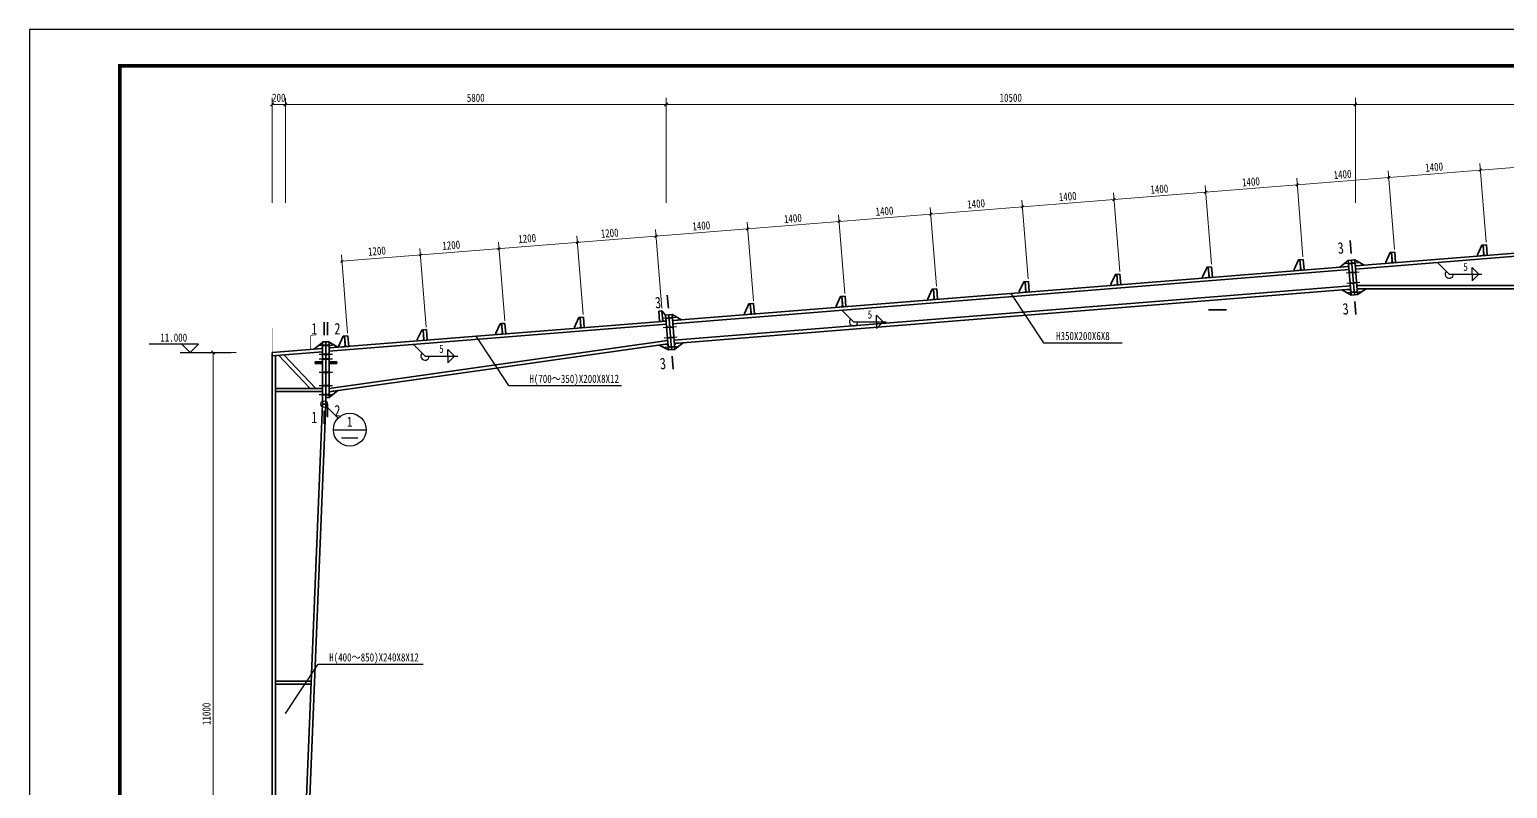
# Model space of a CAD drawing. Extents: x 32461 to 372567, y -698896 to 182569.
# Drawn here: x 205952 to 250979, y -611015 to -587915 of the extents above; entities that cross this region are included whole.
import ezdxf
from ezdxf.enums import TextEntityAlignment as Align

# ---------------------------------------------------------------- set-up
doc = ezdxf.new("R2010")
doc.units = 0
doc.header["$LTSCALE"] = 1000
doc.header["$MEASUREMENT"] = 0
doc.layers.add('PUB_TITLE', color=4, linetype='CONTINUOUS')
doc.layers.add('REIN', color=1, linetype='CONTINUOUS')
for name, color, linetype, lineweight in [('墙线__粗线', 7, 'CONTINUOUS', 25), ('字符串标注', 9, 'CONTINUOUS', 25), ('尺寸标注', 2, 'CONTINUOUS', 35), ('层10', 7, 'CONTINUOUS', 35), ('层114', 2, 'CONTINUOUS', 25), ('层14', 2, 'CONTINUOUS', 35), ('柱子', 3, 'CONTINUOUS', 35), ('楼层标高', 9, 'CONTINUOUS', 25), ('焊缝标注', 9, 'CONTINUOUS', 25), ('索引符号标注', 9, 'CONTINUOUS', 25)]:
    doc.layers.add(name, color=color, linetype=linetype, lineweight=lineweight)
doc.styles.add('宋体', font='')
doc.styles.get('宋体').set_extended_font_data('SimSun')

# ---------------------------------------------------------------- blocks, each defined once
blk = doc.blocks.new('BuiltIn_2')
at = {"layer": '层14'}
for p, q in [((-250.78, 510.38, 2), (-236.44, 510.38, 2)), ((-250.78, 509.38, 2), (-250.78, 510.38, 2)), ((-236.44, 509.38, 2), (-250.78, 509.38, 2)), ((-236.44, 510.38, 2), (-236.44, 509.38, 2))]:
    blk.add_line(p, q, dxfattribs=at)
blk = doc.blocks.new('BuiltIn_3')
at = {"layer": '层14'}
for p, q in [((-234.44, 523.07, 2), (-234.44, 524.47, 2)), ((-234.44, 524.47, 2), (-231.75, 522.89, 2)), ((-234.04, 522.7, 2), (-234.44, 523.07, 2)), ((-231.75, 522.89, 2), (-234.04, 522.7, 2))]:
    blk.add_line(p, q, dxfattribs=at)
blk = doc.blocks.new('BuiltIn_4')
at = {"layer": '层14'}
for p, q in [((-239.13, 522.3, 2), (-236.44, 524.31, 2)), ((-236.84, 522.48, 2), (-239.13, 522.3, 2)), ((-236.44, 522.91, 2), (-236.84, 522.48, 2)), ((-236.44, 524.31, 2), (-236.44, 522.91, 2))]:
    blk.add_line(p, q, dxfattribs=at)
blk = doc.blocks.new('BuiltIn_5')
at = {"layer": '层14'}
for p, q in [((-231.76, 509.75, 2), (-234.44, 507.57, 2)), ((-234.44, 508.97, 2), (-234.04, 509.43, 2)), ((-234.44, 507.57, 2), (-234.44, 508.97, 2)), ((-234.04, 509.43, 2), (-231.76, 509.75, 2))]:
    blk.add_line(p, q, dxfattribs=at)
blk = doc.blocks.new('BuiltIn_6')
at = {"layer": '层14'}
for p, q in [((-234.44, 518.47, 2), (-232.14, 518.47, 2)), ((-234.44, 517.97, 2), (-234.44, 518.47, 2)), ((-232.14, 517.97, 2), (-234.44, 517.97, 2)), ((-232.14, 518.47, 2), (-232.14, 517.97, 2))]:
    blk.add_line(p, q, dxfattribs=at)
blk = doc.blocks.new('BuiltIn_7')
at = {"layer": '层14'}
for p, q in [((-236.44, 518.47, 2), (-238.74, 518.47, 2)), ((-238.74, 518.47, 2), (-238.74, 517.97, 2)), ((-238.74, 517.97, 2), (-236.44, 517.97, 2)), ((-236.44, 517.97, 2), (-236.44, 518.47, 2))]:
    blk.add_line(p, q, dxfattribs=at)
blk = doc.blocks.new('BuiltIn_15')
at = {"layer": '层14'}
for p, q in [((-133.9, 523.53, 2), (-131.62, 523.85, 2)), ((-131.08, 522.11, 2), (-133.9, 523.53, 2)), ((-131.62, 523.85, 2), (-131.19, 523.51, 2)), ((-131.19, 523.51, 2), (-131.08, 522.11, 2))]:
    blk.add_line(p, q, dxfattribs=at)
blk = doc.blocks.new('BuiltIn_16')
at = {"layer": '层14'}
for p, q in [((-129.82, 531.44, 2), (-129.93, 532.84, 2)), ((-129.93, 532.84, 2), (-127.1, 531.26, 2)), ((-129.39, 531.08, 2), (-129.82, 531.44, 2)), ((-127.1, 531.26, 2), (-129.39, 531.08, 2))]:
    blk.add_line(p, q, dxfattribs=at)
blk = doc.blocks.new('BuiltIn_17')
at = {"layer": '层14'}
for p, q in [((-129.2, 523.67, 2), (-128.83, 524.1, 2)), ((-129.09, 522.27, 2), (-129.2, 523.67, 2)), ((-126.54, 524.28, 2), (-129.09, 522.27, 2)), ((-128.83, 524.1, 2), (-126.54, 524.28, 2))]:
    blk.add_line(p, q, dxfattribs=at)
blk = doc.blocks.new('BuiltIn_22')
at = {"layer": '层14'}
for p, q in [((73.53, 547.31, 2), (76.08, 549.32, 2)), ((75.83, 547.49, 2), (73.53, 547.31, 2)), ((76.19, 547.92, 2), (75.83, 547.49, 2)), ((76.08, 549.32, 2), (76.19, 547.92, 2))]:
    blk.add_line(p, q, dxfattribs=at)
blk = doc.blocks.new('BuiltIn_23')
at = {"layer": '层14'}
for p, q in [((74.09, 540.33, 2), (76.38, 540.51, 2)), ((76.93, 538.75, 2), (74.09, 540.33, 2)), ((76.38, 540.51, 2), (76.81, 540.15, 2)), ((76.81, 540.15, 2), (76.93, 538.75, 2))]:
    blk.add_line(p, q, dxfattribs=at)
blk = doc.blocks.new('BuiltIn_24')
at = {"layer": '层14'}
for p, q in [((78.19, 548.08, 2), (78.07, 549.48, 2)), ((78.07, 549.48, 2), (80.91, 547.9, 2)), ((78.62, 547.72, 2), (78.19, 548.08, 2)), ((80.91, 547.9, 2), (78.62, 547.72, 2))]:
    blk.add_line(p, q, dxfattribs=at)
blk = doc.blocks.new('BuiltIn_25')
at = {"layer": '层14'}
for p, q in [((78.81, 540.31, 2), (79.18, 540.71, 2)), ((81.48, 540.71, 2), (78.92, 538.91, 2)), ((79.18, 540.71, 2), (81.48, 540.71, 2)), ((78.92, 538.91, 2), (78.81, 540.31, 2))]:
    blk.add_line(p, q, dxfattribs=at)
blk = doc.blocks.new('BuiltIn_37')
at = {"layer": '层114', "color": 2, "linetype": 'Continuous', "lineweight": 25}
blk.add_line((-237.44, 523.57, 2), (-233.44, 523.57, 2), dxfattribs=at)
at = {"layer": '层114', "color": 1, "linetype": 'Continuous', "lineweight": 40}
blk.add_line((-236.44, 523.57, 2), (-234.44, 523.57, 2), dxfattribs=at)
blk = doc.blocks.new('BuiltIn_38')
at = {"layer": '层114', "color": 2, "linetype": 'Continuous', "lineweight": 25}
blk.add_line((-237.44, 520.77, 2), (-233.44, 520.77, 2), dxfattribs=at)
at = {"layer": '层114', "color": 1, "linetype": 'Continuous', "lineweight": 40}
blk.add_line((-236.44, 520.77, 2), (-234.44, 520.77, 2), dxfattribs=at)
blk = doc.blocks.new('BuiltIn_39')
at = {"layer": '层114', "color": 2, "linetype": 'Continuous', "lineweight": 25}
blk.add_line((-237.44, 519.37, 2), (-233.44, 519.37, 2), dxfattribs=at)
at = {"layer": '层114', "color": 1, "linetype": 'Continuous', "lineweight": 40}
blk.add_line((-236.44, 519.37, 2), (-234.44, 519.37, 2), dxfattribs=at)
blk = doc.blocks.new('BuiltIn_40')
at = {"layer": '层114', "color": 2, "linetype": 'Continuous', "lineweight": 25}
blk.add_line((-237.44, 508.47, 2), (-233.44, 508.47, 2), dxfattribs=at)
at = {"layer": '层114', "color": 1, "linetype": 'Continuous', "lineweight": 40}
blk.add_line((-236.44, 508.47, 2), (-234.44, 508.47, 2), dxfattribs=at)
blk = doc.blocks.new('BuiltIn_41')
at = {"layer": '层114', "color": 2, "linetype": 'Continuous', "lineweight": 25}
blk.add_line((-237.44, 511.28, 2), (-233.44, 511.28, 2), dxfattribs=at)
at = {"layer": '层114', "color": 1, "linetype": 'Continuous', "lineweight": 40}
blk.add_line((-236.44, 511.28, 2), (-234.44, 511.28, 2), dxfattribs=at)
blk = doc.blocks.new('BuiltIn_42')
at = {"layer": '层114', "color": 2, "linetype": 'Continuous', "lineweight": 25}
blk.add_line((-237.44, 515.33, 2), (-233.44, 515.33, 2), dxfattribs=at)
at = {"layer": '层114', "color": 1, "linetype": 'Continuous', "lineweight": 40}
blk.add_line((-236.44, 515.33, 2), (-234.44, 515.33, 2), dxfattribs=at)
blk = doc.blocks.new('BuiltIn_49')
at = {"layer": '层114', "color": 2, "linetype": 'Continuous', "lineweight": 25}
blk.add_line((-132.85, 531.7, 2), (-128.86, 532.02, 2), dxfattribs=at)
at = {"layer": '层114', "color": 1, "linetype": 'Continuous', "lineweight": 40}
blk.add_line((-131.85, 531.78, 2), (-129.86, 531.94, 2), dxfattribs=at)
blk = doc.blocks.new('BuiltIn_50')
at = {"layer": '层114', "color": 2, "linetype": 'Continuous', "lineweight": 25}
blk.add_line((-132.63, 528.91, 2), (-128.64, 529.23, 2), dxfattribs=at)
at = {"layer": '层114', "color": 1, "linetype": 'Continuous', "lineweight": 40}
blk.add_line((-131.63, 528.99, 2), (-129.64, 529.15, 2), dxfattribs=at)
blk = doc.blocks.new('BuiltIn_51')
at = {"layer": '层114', "color": 2, "linetype": 'Continuous', "lineweight": 25}
blk.add_line((-132.15, 522.93, 2), (-128.16, 523.25, 2), dxfattribs=at)
at = {"layer": '层114', "color": 1, "linetype": 'Continuous', "lineweight": 40}
blk.add_line((-131.15, 523.01, 2), (-129.16, 523.17, 2), dxfattribs=at)
blk = doc.blocks.new('BuiltIn_52')
at = {"layer": '层114', "color": 2, "linetype": 'Continuous', "lineweight": 25}
blk.add_line((-132.37, 525.72, 2), (-128.38, 526.04, 2), dxfattribs=at)
at = {"layer": '层114', "color": 1, "linetype": 'Continuous', "lineweight": 40}
blk.add_line((-131.38, 525.8, 2), (-129.38, 525.96, 2), dxfattribs=at)
blk = doc.blocks.new('BuiltIn_57')
at = {"layer": '层114', "color": 2, "linetype": 'Continuous', "lineweight": 25}
blk.add_line((75.16, 548.34, 2), (79.14, 548.66, 2), dxfattribs=at)
at = {"layer": '层114', "color": 1, "linetype": 'Continuous', "lineweight": 40}
blk.add_line((76.15, 548.42, 2), (78.15, 548.58, 2), dxfattribs=at)
blk = doc.blocks.new('BuiltIn_58')
at = {"layer": '层114', "color": 2, "linetype": 'Continuous', "lineweight": 25}
blk.add_line((75.38, 545.55, 2), (79.37, 545.87, 2), dxfattribs=at)
at = {"layer": '层114', "color": 1, "linetype": 'Continuous', "lineweight": 40}
blk.add_line((76.38, 545.63, 2), (78.37, 545.79, 2), dxfattribs=at)
blk = doc.blocks.new('BuiltIn_59')
at = {"layer": '层114', "color": 2, "linetype": 'Continuous', "lineweight": 25}
blk.add_line((75.86, 539.57, 2), (79.85, 539.89, 2), dxfattribs=at)
at = {"layer": '层114', "color": 1, "linetype": 'Continuous', "lineweight": 40}
blk.add_line((76.85, 539.65, 2), (78.85, 539.81, 2), dxfattribs=at)
blk = doc.blocks.new('BuiltIn_60')
at = {"layer": '层114', "color": 2, "linetype": 'Continuous', "lineweight": 25}
blk.add_line((75.63, 542.36, 2), (79.62, 542.68, 2), dxfattribs=at)
at = {"layer": '层114', "color": 1, "linetype": 'Continuous', "lineweight": 40}
blk.add_line((76.63, 542.44, 2), (78.62, 542.6, 2), dxfattribs=at)

msp = doc.modelspace()

# ---------------------------------------------------------------- hatches: boundary and pattern name
at = {"layer": '焊缝标注'}
for points in [[(248851.3, -595006.2), (248911.2, -595087.7), (248932.4, -595066.6), (248851.3, -595006.2)], [(230703, -596458.1), (230762.8, -596539.6), (230784.1, -596518.4), (230703, -596458.1)], [(217648.1, -597502.5), (217708, -597584), (217729.3, -597562.8), (217648.1, -597502.5)]]:
    msp.add_hatch(color=256, dxfattribs=at).paths.add_polyline_path(points)

# ---------------------------------------------------------------- linework, layer by layer
at = {"layer": 'PUB_TITLE'}
msp.add_lwpolyline([(205952.2, -634115.1), (320462.2, -634115.1), (320462.2, -587915.1), (205952.2, -587915.1)], close=True, dxfattribs=at)
at = {"layer": 'PUB_TITLE', "const_width": 110}
msp.add_lwpolyline([(208702.2, -633015.1), (319362.2, -633015.1), (319362.2, -589015.1), (208702.2, -589015.1)], close=True, dxfattribs=at)
at = {"layer": 'REIN', "const_width": 15, "elevation": -2174}
msp.add_lwpolyline([(213352.8, -596999.4), (213352.8, -597738.9), (213452.8, -597738.9), (214516.7, -597652.7), (214518.7, -597225.9), (214688.6, -597208.9)], dxfattribs=at)
at = {"layer": '墙线__粗线'}
msp.add_circle((214929.7, -599317.7, -988), 100, dxfattribs=at)
at = {"layer": '字符串标注'}
for p, q in [((235845.3, -595946.4, -988), (236845.3, -597446.4, -988)), ((219545.3, -597250.4, -988), (220545.3, -598750.4, -988)), ((236845.3, -597446.4, -988), (239245.3, -597446.4, -988)), ((220545.3, -598750.4, -988), (223983.3, -598750.4, -988)), ((213745.3, -608730.4, -988), (214745.3, -607230.4, -988)), ((214745.3, -607230.4, -988), (217948.1, -607230.4, -988))]:
    msp.add_line(p, q, dxfattribs=at)
at = {"layer": '字符串标注', "linetype": 'Continuous', "const_width": 10}
for points in [[(235850.3, -595946.4, 1), (235840.3, -595946.4, 1)], [(219550.3, -597250.4, 1), (219540.3, -597250.4, 1)], [(213750.3, -608730.4, 1), (213740.3, -608730.4, 1)]]:
    msp.add_lwpolyline(points, format="xyb", close=True, dxfattribs=at)
at = {"layer": '尺寸标注', "lineweight": 35}
for p, q in [((213295.3, -590244.1, -988), (213395.3, -590144.1, -988)), ((213695.3, -590244.1, -988), (213795.3, -590144.1, -988)), ((225295.3, -590244.1, -988), (225395.3, -590144.1, -988)), ((246295.3, -590244.1, -988), (246395.3, -590144.1, -988)), ((211495.3, -597695.4, -988), (211595.3, -597795.4, -988))]:
    msp.add_line(p, q, dxfattribs=at)
at = {"layer": '尺寸标注', "lineweight": 9}
for p, q in [((213345.3, -593193.3, -988), (213345.3, -589994.1, -988)), ((213345.3, -590194.1, -988), (213745.3, -590194.1, -988)), ((213745.3, -593193.3, -988), (213745.3, -589994.1, -988)), ((213745.3, -590194.1, -988), (225345.3, -590194.1, -988)), ((225345.3, -593193.3, -988), (225345.3, -589994.1, -988)), ((225345.3, -590194.1, -988), (246345.3, -590194.1, -988)), ((246345.3, -593193.3, -988), (246345.3, -589994.1, -988)), ((246345.3, -590194.1, -988), (256345.3, -590194.1, -988)), ((212245.3, -597745.4, -988), (211345.3, -597745.4, -988)), ((211545.3, -619746.4, -988), (211545.3, -597745.4, -988))]:
    msp.add_line(p, q, dxfattribs=at)
at = {"layer": '尺寸标注', "color": 9, "lineweight": 9}
for p, q in [((250332.5, -594386.1, -988), (250141.1, -591993.8, -988)), ((250332.5, -594386.1, -988), (250141.1, -591993.8, -988)), ((250157.1, -592193.1, -988), (252948.2, -591969.9, -988)), ((244750.3, -594832.7, -988), (244559, -592440.4, -988)), ((244750.3, -594832.7, -988), (244559, -592440.4, -988)), ((244574.9, -592639.7, -988), (247366, -592416.4, -988)), ((247541.4, -594609.4, -988), (247350, -592217.1, -988)), ((247541.4, -594609.4, -988), (247350, -592217.1, -988)), ((247366, -592416.4, -988), (250157.1, -592193.1, -988)), ((239168.2, -595279.3, -988), (238976.8, -592886.9, -988)), ((239168.2, -595279.3, -988), (238976.8, -592886.9, -988)), ((238992.7, -593086.3, -988), (241783.8, -592863, -988)), ((241959.3, -595056, -988), (241767.9, -592663.6, -988)), ((241959.3, -595056, -988), (241767.9, -592663.6, -988)), ((241783.8, -592863, -988), (244574.9, -592639.7, -988)), ((233586, -595725.9, -988), (233394.6, -593333.5, -988)), ((233586, -595725.9, -988), (233394.6, -593333.5, -988)), ((233410.6, -593532.9, -988), (236201.7, -593309.6, -988)), ((236377.1, -595502.6, -988), (236185.7, -593110.2, -988)), ((236377.1, -595502.6, -988), (236185.7, -593110.2, -988)), ((236201.7, -593309.6, -988), (238992.7, -593086.3, -988)), ((228003.9, -596172.4, -988), (227812.5, -593780.1, -988)), ((228003.9, -596172.4, -988), (227812.5, -593780.1, -988)), ((227828.4, -593979.4, -988), (230619.5, -593756.1, -988)), ((230794.9, -595949.1, -988), (230603.5, -593556.8, -988)), ((230794.9, -595949.1, -988), (230603.5, -593556.8, -988)), ((230619.5, -593756.1, -988), (233410.6, -593532.9, -988)), ((215467.9, -594968.3, -988), (227828.4, -593979.4, -988)), ((222820.4, -596587.1, -988), (222629, -594194.7, -988)), ((225212.8, -596395.7, -988), (225021.4, -594003.4, -988)), ((225212.8, -596395.7, -988), (225021.4, -594003.4, -988)), ((215643.3, -597161.3, -988), (215452, -594768.9, -988)), ((218035.7, -596969.9, -988), (217844.3, -594577.5, -988)), ((220428.1, -596778.5, -988), (220236.7, -594386.1, -988))]:
    msp.add_line(p, q, dxfattribs=at)
at = {"layer": '尺寸标注', "color": 9}
for p, q in [((247398.4, -592378.4, -988), (247333.6, -592454.5, -988)), ((247398.4, -592378.4, -988), (247333.6, -592454.5, -988)), ((250189.5, -592155.1, -988), (250124.7, -592231.2, -988)), ((250189.5, -592155.1, -988), (250124.7, -592231.2, -988)), ((241816.2, -592824.9, -988), (241751.4, -592901.1, -988)), ((241816.2, -592824.9, -988), (241751.4, -592901.1, -988)), ((244607.3, -592601.7, -988), (244542.5, -592677.8, -988)), ((244607.3, -592601.7, -988), (244542.5, -592677.8, -988)), ((236234.1, -593271.5, -988), (236169.2, -593347.6, -988)), ((236234.1, -593271.5, -988), (236169.2, -593347.6, -988)), ((239025.2, -593048.2, -988), (238960.3, -593124.4, -988)), ((239025.2, -593048.2, -988), (238960.3, -593124.4, -988)), ((230651.9, -593718.1, -988), (230587.1, -593794.2, -988)), ((230651.9, -593718.1, -988), (230587.1, -593794.2, -988)), ((233443, -593494.8, -988), (233378.2, -593570.9, -988)), ((233443, -593494.8, -988), (233378.2, -593570.9, -988)), ((222677.4, -594356.1, -988), (222612.5, -594432.2, -988)), ((222677.4, -594356.1, -988), (222612.5, -594432.2, -988)), ((225069.8, -594164.7, -988), (225004.9, -594240.8, -988)), ((225069.8, -594164.7, -988), (225004.9, -594240.8, -988)), ((227860.8, -593941.4, -988), (227796, -594017.5, -988)), ((227860.8, -593941.4, -988), (227796, -594017.5, -988)), ((217892.7, -594738.8, -988), (217827.8, -594814.9, -988)), ((217892.7, -594738.8, -988), (217827.8, -594814.9, -988)), ((220285, -594547.4, -988), (220220.2, -594623.6, -988)), ((220285, -594547.4, -988), (220220.2, -594623.6, -988)), ((215500.3, -594930.2, -988), (215435.5, -595006.3, -988)), ((215500.3, -594930.2, -988), (215435.5, -595006.3, -988))]:
    msp.add_line(p, q, dxfattribs=at)
at = {"layer": '尺寸标注'}
for p, q in [((247448.1, -594697.1, -988), (247547.8, -594689.2, -988)), ((247473.6, -595016.1, -988), (247448.1, -594697.1, -988)), ((247547.8, -594689.2, -988), (247573.3, -595008.2, -988)), ((250239.2, -594473.9, -988), (250338.9, -594465.9, -988)), ((250264.7, -594792.8, -988), (250239.2, -594473.9, -988)), ((250364.4, -594784.9, -988), (250264.7, -594792.8, -988)), ((250338.9, -594465.9, -988), (250364.4, -594784.9, -988)), ((241866, -595143.7, -988), (241965.6, -595135.7, -988)), ((241891.5, -595462.7, -988), (241866, -595143.7, -988)), ((241965.6, -595135.7, -988), (241991.2, -595454.7, -988)), ((244657, -594920.4, -988), (244756.7, -594912.5, -988)), ((244682.6, -595239.4, -988), (244657, -594920.4, -988)), ((244782.2, -595231.4, -988), (244682.6, -595239.4, -988)), ((244756.7, -594912.5, -988), (244782.2, -595231.4, -988)), ((247573.3, -595008.2, -988), (247473.6, -595016.1, -988)), ((236283.8, -595590.3, -988), (236383.5, -595582.3, -988)), ((236309.3, -595909.3, -988), (236283.8, -595590.3, -988)), ((236383.5, -595582.3, -988), (236409, -595901.3, -988)), ((239074.9, -595367, -988), (239174.6, -595359, -988)), ((239100.4, -595686, -988), (239074.9, -595367, -988)), ((239200.1, -595678, -988), (239100.4, -595686, -988)), ((239174.6, -595359, -988), (239200.1, -595678, -988)), ((241991.2, -595454.7, -988), (241891.5, -595462.7, -988)), ((230701.6, -596036.9, -988), (230801.3, -596028.9, -988)), ((230727.1, -596355.8, -988), (230701.6, -596036.9, -988)), ((230801.3, -596028.9, -988), (230826.8, -596347.9, -988)), ((233492.7, -595813.6, -988), (233592.4, -595805.6, -988)), ((233518.2, -596132.6, -988), (233492.7, -595813.6, -988)), ((233617.9, -596124.6, -988), (233518.2, -596132.6, -988)), ((233592.4, -595805.6, -988), (233617.9, -596124.6, -988)), ((236409, -595901.3, -988), (236309.3, -595909.3, -988)), ((225119.5, -596483.4, -988), (225219.1, -596475.5, -988)), ((225145, -596802.4, -988), (225119.5, -596483.4, -988)), ((225219.1, -596475.5, -988), (225244.7, -596794.4, -988)), ((225219.1, -596475.5, -988), (225331, -596607, -988)), ((227910.5, -596260.2, -988), (228010.2, -596252.2, -988)), ((227936.1, -596579.1, -988), (227910.5, -596260.2, -988)), ((228035.7, -596571.2, -988), (227936.1, -596579.1, -988)), ((228010.2, -596252.2, -988), (228035.7, -596571.2, -988)), ((230826.8, -596347.9, -988), (230727.1, -596355.8, -988)), ((217942.4, -597057.6, -988), (218042.1, -597049.6, -988)), ((217967.9, -597376.6, -988), (217942.4, -597057.6, -988)), ((218042.1, -597049.6, -988), (218067.6, -597368.6, -988)), ((220334.7, -596866.2, -988), (220434.4, -596858.2, -988)), ((220360.3, -597185.2, -988), (220334.7, -596866.2, -988)), ((220434.4, -596858.2, -988), (220460, -597177.2, -988)), ((222727.1, -596674.8, -988), (222826.8, -596666.9, -988)), ((222752.6, -596993.8, -988), (222727.1, -596674.8, -988)), ((222852.3, -596985.8, -988), (222752.6, -596993.8, -988)), ((222826.8, -596666.9, -988), (222852.3, -596985.8, -988)), ((225244.7, -596794.4, -988), (225145, -596802.4, -988)), ((215550, -597249, -988), (215649.7, -597241, -988)), ((215575.6, -597568, -988), (215550, -597249, -988)), ((215649.7, -597241, -988), (215675.2, -597560, -988)), ((218067.6, -597368.6, -988), (217967.9, -597376.6, -988)), ((220460, -597177.2, -988), (220360.3, -597185.2, -988)), ((215675.2, -597560, -988), (215575.6, -597568, -988))]:
    msp.add_line(p, q, dxfattribs=at)
for points in [[(247271.1, -594992.2), (247274.3, -595032.1), (247433.8, -595019.3), (247470.5, -594976.3), (247448.1, -594697.1), (247408.3, -594700.3)], [(250062.2, -594768.9), (250065.4, -594808.8), (250224.9, -594796), (250261.5, -594753), (250239.2, -594473.9), (250199.3, -594477)], [(241688.9, -595438.8), (241692.1, -595478.6), (241851.6, -595465.9), (241888.3, -595422.8), (241866, -595143.7), (241826.1, -595146.9)], [(244480, -595215.5), (244483.2, -595255.4), (244642.7, -595242.6), (244679.4, -595199.5), (244657, -594920.4), (244617.2, -594923.6)], [(236106.8, -595885.3), (236110, -595925.2), (236269.4, -595912.5), (236306.1, -595869.4), (236283.8, -595590.3), (236243.9, -595593.5)], [(238897.8, -595662.1), (238901, -595701.9), (239060.5, -595689.2), (239097.2, -595646.1), (239074.9, -595367), (239035, -595370.2)], [(230524.6, -596331.9), (230527.8, -596371.8), (230687.3, -596359), (230724, -596316), (230701.6, -596036.9), (230661.8, -596040.1)], [(233315.7, -596108.6), (233318.9, -596148.5), (233478.4, -596135.8), (233515, -596092.7), (233492.7, -595813.6), (233452.8, -595816.8)], [(227733.5, -596555.2), (227736.7, -596595.1), (227896.2, -596582.3), (227932.9, -596539.3), (227910.5, -596260.2), (227870.7, -596263.3)], [(217765.4, -597352.7), (217768.5, -597392.5), (217928, -597379.8), (217964.7, -597336.7), (217942.4, -597057.6), (217902.5, -597060.8)], [(220157.7, -597161.3), (220160.9, -597201.1), (220320.4, -597188.4), (220357.1, -597145.3), (220334.7, -596866.2), (220294.9, -596869.4)], [(222550.1, -596969.9), (222553.3, -597009.8), (222712.8, -596997), (222749.4, -596953.9), (222727.1, -596674.8), (222687.2, -596678)], [(215373, -597544), (215376.2, -597583.9), (215535.7, -597571.2), (215572.4, -597528.1), (215550, -597249), (215510.2, -597252.2)]]:
    msp.add_lwpolyline(points, close=True, dxfattribs=at)
at = {"layer": '尺寸标注', "elevation": -988}
msp.add_lwpolyline([(225331, -596607), (225345.3, -596786.4), (225244.7, -596794.4)], dxfattribs=at)
at = {"layer": '层10'}
for p, q in [((246183.4, -594336.9, -988), (246215.3, -594735.6, -988)), ((225382.8, -596000.9, -988), (225414.7, -596399.6, -988)), ((246363.6, -596589.7, -988), (246331.7, -596190.9, -988)), ((214929.7, -596820.7, -988), (214929.7, -597220.7, -988)), ((215029.7, -596820.7, -988), (215029.7, -597220.7, -988)), ((225563.2, -598255.7, -988), (225531.3, -597857, -988)), ((214929.7, -599917.7, -988), (214929.7, -599517.7, -988)), ((215029.7, -599717.7, -988), (215029.7, -599317.7, -988))]:
    msp.add_line(p, q, dxfattribs=at)
at = {"layer": '层14'}
for p, q in [((246131.6, -594942.9, -988), (246231.3, -594934.9, -988)), ((246216.1, -595999.5, -988), (246131.6, -594942.9, -988)), ((246231.3, -594934.9, -988), (246330.9, -594927, -988)), ((246231.3, -594934.9, -988), (246315.8, -595991.6, -988)), ((246315.8, -595991.6, -988), (246231.3, -594934.9, -988)), ((246330.9, -594927, -988), (246415.5, -595983.6, -988)), ((246315.8, -595991.6, -988), (246216.1, -595999.5, -988)), ((246415.5, -595983.6, -988), (246315.8, -595991.6, -988)), ((225331, -596607, -988), (225430.6, -596599, -988)), ((225415.6, -597665.6, -988), (225331, -596607, -988)), ((225430.6, -596599, -988), (225530.3, -596591, -988)), ((225430.6, -596599, -988), (225515.3, -597657.6, -988)), ((225515.3, -597657.6, -988), (225430.6, -596599, -988)), ((225530.3, -596591, -988), (225615, -597649.6, -988)), ((214879.7, -599317.7, -988), (214879.7, -597420.7, -988)), ((214879.7, -597420.7, -988), (214979.7, -597420.7, -988)), ((214979.7, -597420.7, -988), (214979.7, -599317.7, -988)), ((214979.7, -599117.7, -988), (214979.7, -597420.7, -988)), ((214979.7, -597420.7, -988), (215079.7, -597420.7, -988)), ((215079.7, -597420.7, -988), (215079.7, -599117.7, -988)), ((213345.3, -597746.4, -988), (214879.7, -597623.6, -988)), ((214879.7, -597724, -988), (213345.3, -597846.7, -988)), ((213345.3, -597846.7, -988), (213345.3, -597746.4, -988)), ((214879.7, -597623.6, -988), (214879.7, -597724, -988)), ((225515.3, -597657.6, -988), (225415.6, -597665.6, -988)), ((225615, -597649.6, -988), (225515.3, -597657.6, -988)), ((215079.7, -599117.7, -988), (214979.7, -599117.7, -988)), ((214979.7, -599317.7, -988), (214879.7, -599317.7, -988)), ((213445.3, -607746.4, -988), (214533.7, -607746.4, -988)), ((214529.6, -607846.4, -988), (213445.3, -607846.4, -988))]:
    msp.add_line(p, q, dxfattribs=at)
at = {"layer": '层14', "elevation": -988}
for points in [[(213538, -597831.3), (214504.5, -598837.2)], [(213695.5, -597818.7), (214674.2, -598837.2)]]:
    msp.add_lwpolyline(points, dxfattribs=at)
at = {"layer": '柱子'}
for p, q in [((246345.3, -595106.4, -988), (256345.3, -594306.4, -988)), ((246353.3, -595206.1, -988), (256345.3, -594406.7, -988)), ((225544.7, -596770.4, -988), (246145.9, -595122.3, -988)), ((225552.6, -596870.1, -988), (246153.9, -595222, -988)), ((246393.1, -595704.2, -988), (255390.4, -595701.9, -988)), ((225592.5, -597368.5, -988), (246193.8, -595720.4, -988)), ((225600.5, -597468.2, -988), (246201.8, -595820.1, -988)), ((246401.1, -595804.2, -988), (255390.4, -595801.9, -988)), ((215079.7, -597607.6, -988), (225345.3, -596786.4, -988)), ((215079.7, -597708, -988), (225353.3, -596886.1, -988)), ((215079.7, -598836.7, -988), (225393.1, -597384.3, -988)), ((215079.7, -598937.7, -988), (225401.1, -597484.2, -988)), ((213345.3, -597846.7, -988), (213445.3, -597838.7, -988)), ((213345.3, -619646.4, -988), (213345.3, -597846.7, -988)), ((213445.3, -619646.4, -988), (213445.3, -597838.7, -988)), ((214045.2, -619646.4, -988), (214879.7, -599317.7, -988)), ((214145.3, -619646.4, -988), (214979.8, -599317.7, -988)), ((214879.7, -599317.7, -988), (214979.8, -599317.7, -988))]:
    msp.add_line(p, q, dxfattribs=at)
at = {"layer": '柱子', "elevation": -9524.5}
msp.add_lwpolyline([(242420, -596444.6), (241873.8, -596444.6)], dxfattribs=at)
at = {"layer": '楼层标高'}
for p, q in [((211095.3, -597495.4, -988), (209595.3, -597495.4, -988)), ((210845.3, -597745.4, -988), (210595.3, -597495.4, -988)), ((210845.3, -597745.4, -988), (211095.3, -597495.4, -988)), ((210545.3, -597745.4, -988), (212095.3, -597745.4, -988))]:
    msp.add_line(p, q, dxfattribs=at)
at = {"layer": '焊缝标注'}
for p, q in [((248851.3, -595006.2, -988), (249203.8, -595360.8, -988)), ((249903.8, -595160.8, -988), (250103.8, -595360.8, -988)), ((249903.8, -595360.8, -988), (249903.8, -595160.8, -988)), ((249203.8, -595360.8, -988), (250203.8, -595360.8, -988)), ((249903.8, -595560.8, -988), (250103.8, -595360.8, -988)), ((249903.8, -595360.8, -988), (249903.8, -595560.8, -988)), ((230703, -596458.1, -988), (231055.5, -596812.6, -988)), ((231055.5, -596812.6, -988), (232055.5, -596812.6, -988)), ((231755.5, -596612.6, -988), (231955.5, -596812.6, -988)), ((231755.5, -596812.6, -988), (231755.5, -596612.6, -988)), ((231755.5, -597012.6, -988), (231955.5, -596812.6, -988)), ((231755.5, -596812.6, -988), (231755.5, -597012.6, -988)), ((217648.1, -597502.5, -988), (218000.7, -597857, -988)), ((218000.7, -597857, -988), (219000.7, -597857, -988)), ((218700.7, -597657, -988), (218900.7, -597857, -988)), ((218700.7, -597857, -988), (218700.7, -597657, -988)), ((218700.7, -598057, -988), (218900.7, -597857, -988)), ((218700.7, -597857, -988), (218700.7, -598057, -988))]:
    msp.add_line(p, q, dxfattribs=at)
for centre, start in [((249203.8, -595360.8, -988), 134.84026), ((231055.5, -596812.6, -988), 134.84026), ((218000.7, -597857, -988), 134.84029)]:
    msp.add_arc(centre, 125, start, 0, dxfattribs=at)
at = {"layer": '索引符号标注'}
for p, q in [((215000.4, -599388.4, -988), (215354, -599742, -988)), ((215207.5, -600095.5, -988), (216207.5, -600095.5, -988)), ((215457.5, -600345.5, -988), (215957.5, -600345.5, -988))]:
    msp.add_line(p, q, dxfattribs=at)
msp.add_circle((215707.5, -600095.5, -988), 500, dxfattribs=at)

# ---------------------------------------------------------------- block references
at = {"layer": '层114', "color": 1, "xscale": 100, "yscale": 100, "zscale": 100}
for name in ['BuiltIn_57', 'BuiltIn_58', 'BuiltIn_60', 'BuiltIn_59', 'BuiltIn_49', 'BuiltIn_50', 'BuiltIn_52', 'BuiltIn_37', 'BuiltIn_38', 'BuiltIn_39', 'BuiltIn_51', 'BuiltIn_42', 'BuiltIn_41', 'BuiltIn_40']:
    msp.add_blockref(name, (238523.5, -649874.8, -1188), dxfattribs=at)
at = {"layer": '层14', "xscale": 100, "yscale": 100, "zscale": 100}
for name in ['BuiltIn_22', 'BuiltIn_24', 'BuiltIn_23', 'BuiltIn_25', 'BuiltIn_16', 'BuiltIn_4', 'BuiltIn_3', 'BuiltIn_15', 'BuiltIn_17', 'BuiltIn_7', 'BuiltIn_6', 'BuiltIn_2', 'BuiltIn_5']:
    msp.add_blockref(name, (238523.5, -649874.8, -1188), dxfattribs=at)

# ---------------------------------------------------------------- texts
at = {"layer": '字符串标注', "style": '宋体', "width": 0.8}
for s, p in [('H350X200X6X8', (238045.3, -597441.4, -988)), ('H(700～350)X200X8X12', (222545.3, -598745.4, -988)), ('H(400～850)X240X8X12', (216446.3, -607225.4, -988))]:
    msp.add_text(s, height=250, dxfattribs=at).set_placement(p, align=Align.BOTTOM_CENTER)
at = {"layer": '尺寸标注', "style": '宋体', "width": 0.8}
for s, p in [('200', (213545.3, -590189.1, -988)), ('5800', (219545.3, -590189.1, -988)), ('10500', (235845.3, -590189.1, -988))]:
    msp.add_text(s, height=250, dxfattribs=at).set_placement(p, align=Align.BOTTOM_CENTER)
at = {"layer": '尺寸标注', "color": 9, "style": '宋体', "width": 0.8}
for s, p in [('1400', (248761.1, -592299.8, -988)), ('1400', (243179, -592746.4, -988)), ('1400', (245970.1, -592523.1, -988)), ('1400', (237596.8, -593193, -988)), ('1400', (240387.9, -592969.7, -988)), ('1400', (232014.6, -593639.5, -988)), ('1400', (234805.7, -593416.2, -988)), ('1400', (226432.5, -594086.1, -988)), ('1400', (229223.6, -593862.8, -988)), ('1200', (218814.5, -594677.3, -988)), ('1200', (221128.9, -594473, -988)), ('1200', (223641.4, -594309.4, -988)), ('1200', (216551, -594854.4, -988))]:
    msp.add_text(s, height=250, rotation=4.57392, dxfattribs=at).set_placement(p, align=Align.BOTTOM_CENTER)
at = {"layer": '尺寸标注', "style": '宋体', "width": 0.8}
msp.add_text('11000', height=250, rotation=90, dxfattribs=at).set_placement((211540.3, -608745.9, -988), align=Align.BOTTOM_CENTER)
at = {"layer": '层10', "style": '宋体', "width": 0.771429}
for rotation, p in [(4.57379, (245900.3, -594560.1, -988)), (4.57382, (225099.7, -596224.2, -988)), (4.57379, (246048.6, -596414.2, -988)), (4.57382, (225248.2, -598080.3, -988))]:
    msp.add_text('3', height=350, rotation=rotation, dxfattribs=at).set_placement(p, align=Align.MIDDLE_CENTER)
for s, p in [('1', (214629.7, -597020.7, -988)), ('2', (215329.7, -597020.7, -988)), ('1', (214629.7, -599717.7, -988)), ('2', (215329.7, -599517.7, -988))]:
    msp.add_text(s, height=350, dxfattribs=at).set_placement(p, align=Align.MIDDLE_CENTER)
at = {"layer": '楼层标高', "style": '宋体', "width": 0.8}
msp.add_text('11.000', height=250, dxfattribs=at).set_placement((210345.3, -597490.4, -988), align=Align.BOTTOM_CENTER)
at = {"layer": '焊缝标注', "style": '宋体', "width": 0.8}
for p in [(249703.8, -595335.8, -988), (231555.5, -596787.6, -988), (218500.7, -597832, -988)]:
    msp.add_text('5', height=250, dxfattribs=at).set_placement(p, align=Align.BOTTOM_CENTER)
at = {"layer": '索引符号标注', "style": '宋体', "width": 0.8}
msp.add_text('1', height=300, dxfattribs=at).set_placement((215707.5, -600090.5, -988), align=Align.BOTTOM_CENTER)

doc.saveas('drawing.dxf')
